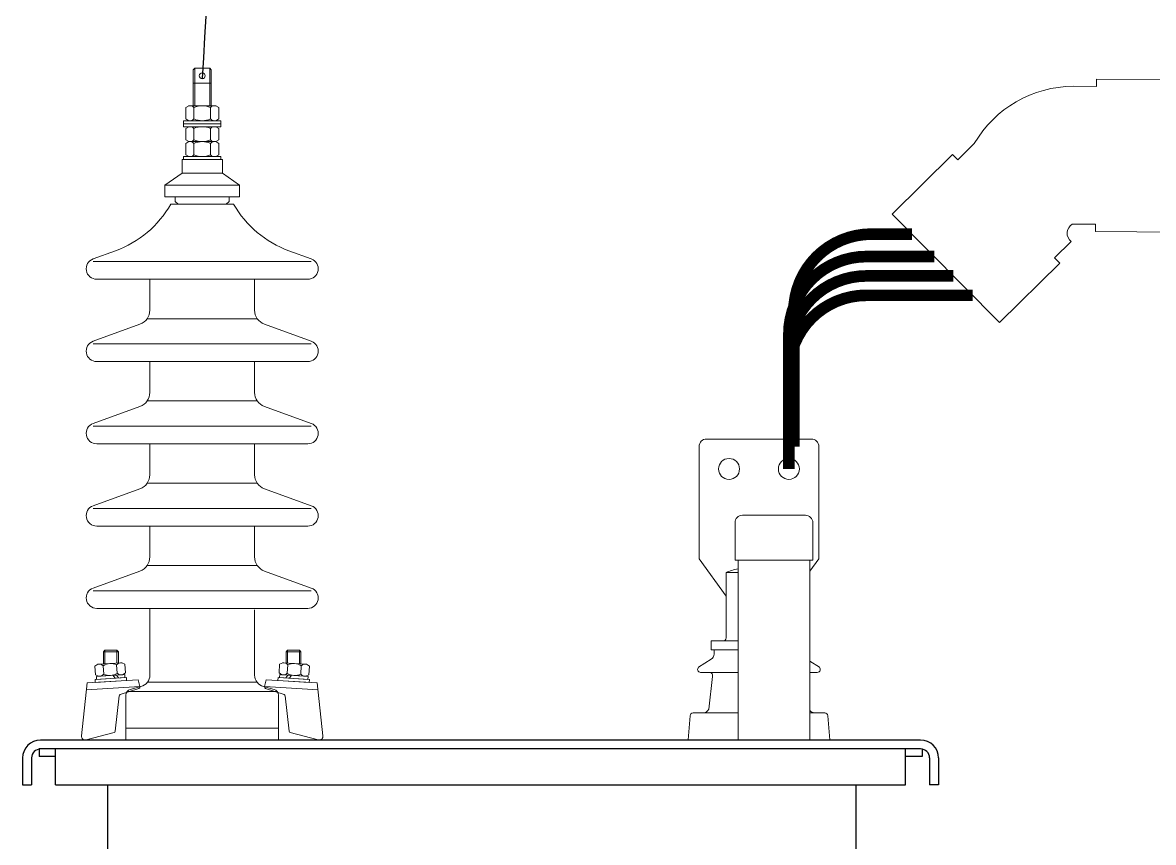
# Model space of a CAD drawing. Header units: millimetres. Extents: x -23083795 to 376618, y 113268 to 3804440.
# Drawn here: x 219277 to 220006, y 123326 to 123854 of the extents above; entities that cross this region are included whole.
import ezdxf

# ---------------------------------------------------------------- set-up
doc = ezdxf.new("R2010")
doc.units = ezdxf.units.MM
doc.header["$LTSCALE"] = 6
doc.layers.add('Co ban', color=3, linetype='Continuous', lineweight=13)

msp = doc.modelspace()

# ---------------------------------------------------------------- linework, layer by layer
at = {"color": 170, "lineweight": 9}
for p, q in [((219387.59233, 123824.86409, -1.36858), (219386.62754, 123823.89931, -1.36858)), ((219386.62754, 123823.89931, -1.36858), (219386.62754, 123800.74435, -1.36858)), ((219387.59233, 123824.86409, -1.36858), (219397.24023, 123824.86409, -1.36858)), ((219387.59233, 123824.86409, -1.36858), (219387.59233, 123800.74435, -1.36858)), ((219397.24023, 123824.86409, -1.36858), (219398.20501, 123823.89931, -1.36858)), ((219397.24023, 123824.86409, -1.36858), (219397.24023, 123800.74435, -1.36858)), ((219398.20501, 123823.89931, -1.36858), (219398.20501, 123800.74435, -1.36858)), ((219386.62754, 123815.2162, -1.36858), (219398.20501, 123815.2162, -1.36858)), ((219381.80359, 123799.63031, -1.36858), (219383.73317, 123800.74435, -1.36858)), ((219381.80359, 123792.2105, -1.36858), (219381.80359, 123799.63031, -1.36858)), ((219383.73317, 123800.74435, -1.36858), (219397.24023, 123800.74435, -1.36858)), ((219387.10993, 123799.63031, -1.36858), (219387.10993, 123792.2105, -1.36858)), ((219397.24023, 123800.74435, -1.36858), (219401.09938, 123800.74435, -1.36858)), ((219397.72262, 123799.63031, -1.36858), (219397.72262, 123792.2105, -1.36858)), ((219401.09938, 123800.74435, -1.36858), (219403.02896, 123799.63031, -1.36858)), ((219403.02896, 123799.63031, -1.36858), (219403.02896, 123792.2105, -1.36858)), ((219383.73317, 123791.09646, -1.36858), (219381.80359, 123792.2105, -1.36858)), ((219403.02896, 123792.2105, -1.36858), (219401.09938, 123791.09646, -1.36858)), ((219392.41628, 123791.09646, -1.36858), (219380.35641, 123791.09646, -1.36858)), ((219380.35641, 123791.09646, -1.36858), (219380.35641, 123789.16688, -1.36858)), ((219380.35641, 123787.2373, -1.36858), (219380.35641, 123789.16688, -1.36858)), ((219380.35641, 123789.16688, -1.36858), (219397.24023, 123789.16688, -1.36858)), ((219380.35641, 123789.16688, -1.36858), (219392.41628, 123789.16688, -1.36858)), ((219397.24023, 123787.2373, -1.36858), (219380.35641, 123787.2373, -1.36858)), ((219381.80359, 123786.12326, -1.36858), (219383.73317, 123787.2373, -1.36858)), ((219381.80359, 123778.70345, -1.36858), (219381.80359, 123786.12326, -1.36858)), ((219397.24023, 123791.09646, -1.36858), (219383.73317, 123791.09646, -1.36858)), ((219383.73317, 123787.2373, -1.36858), (219392.41628, 123787.2373, -1.36858)), ((219387.10993, 123786.12326, -1.36858), (219387.10993, 123778.70345, -1.36858)), ((219401.09938, 123791.09646, -1.36858), (219397.24023, 123791.09646, -1.36858)), ((219397.24023, 123789.16688, -1.36858), (219404.47615, 123789.16688, -1.36858)), ((219404.47615, 123787.2373, -1.36858), (219397.24023, 123787.2373, -1.36858)), ((219397.72262, 123786.12326, -1.36858), (219397.72262, 123778.70345, -1.36858)), ((219404.47615, 123791.09646, -1.36858), (219398.20501, 123791.09646, -1.36858)), ((219398.20501, 123789.16688, -1.36858), (219404.47615, 123789.16688, -1.36858)), ((219398.20501, 123787.2373, -1.36858), (219401.09938, 123787.2373, -1.36858)), ((219401.09938, 123787.2373, -1.36858), (219403.02896, 123786.12326, -1.36858)), ((219403.02896, 123786.12326, -1.36858), (219403.02896, 123778.70345, -1.36858)), ((219404.47615, 123789.16688, -1.36858), (219404.47615, 123791.09646, -1.36858)), ((219404.47615, 123789.16688, -1.36858), (219404.47615, 123787.2373, -1.36858)), ((219383.73317, 123777.5894, -1.36858), (219381.80359, 123778.70345, -1.36858)), ((219381.80359, 123776.47536, -1.36858), (219383.73317, 123777.5894, -1.36858)), ((219383.73317, 123777.5894, -1.36858), (219397.24023, 123777.5894, -1.36858)), ((219392.41628, 123777.5894, -1.36858), (219383.73317, 123777.5894, -1.36858)), ((219397.24023, 123777.5894, -1.36858), (219401.09938, 123777.5894, -1.36858)), ((219401.09938, 123777.5894, -1.36858), (219398.20501, 123777.5894, -1.36858)), ((219403.02896, 123778.70345, -1.36858), (219401.09938, 123777.5894, -1.36858)), ((219401.09938, 123777.5894, -1.36858), (219403.02896, 123776.47536, -1.36858)), ((219381.80359, 123769.05555, -1.36858), (219381.80359, 123776.47536, -1.36858)), ((219387.10993, 123776.47536, -1.36858), (219387.10993, 123769.05555, -1.36858)), ((219397.72262, 123776.47536, -1.36858), (219397.72262, 123769.05555, -1.36858)), ((219403.02896, 123776.47536, -1.36858), (219403.02896, 123769.05555, -1.36858)), ((219392.41628, 123766.01193, -1.36858), (219379.39162, 123766.01193, -1.36858)), ((219379.39162, 123766.01193, -1.36858), (219379.39162, 123757.32882, -1.36858)), ((219380.35641, 123766.01193, -1.36858), (219380.35641, 123767.94151, -1.36858)), ((219380.35641, 123767.94151, -1.36858), (219392.41628, 123767.94151, -1.36858)), ((219397.24023, 123766.01193, -1.36858), (219380.35641, 123766.01193, -1.36858)), ((219383.73317, 123767.94151, -1.36858), (219381.80359, 123769.05555, -1.36858)), ((219397.24023, 123767.94151, -1.36858), (219383.73317, 123767.94151, -1.36858)), ((219401.09938, 123767.94151, -1.36858), (219397.24023, 123767.94151, -1.36858)), ((219404.47615, 123766.01193, -1.36858), (219397.24023, 123766.01193, -1.36858)), ((219398.20501, 123767.94151, -1.36858), (219404.47615, 123767.94151, -1.36858)), ((219405.44094, 123766.01193, -1.36858), (219398.20501, 123766.01193, -1.36858)), ((219403.02896, 123769.05555, -1.36858), (219401.09938, 123767.94151, -1.36858)), ((219404.47615, 123767.94151, -1.36858), (219404.47615, 123766.01193, -1.36858)), ((219405.44094, 123766.01193, -1.36858), (219405.44094, 123757.32882, -1.36858)), ((219379.39162, 123757.32882, -1.36858), (219368.29654, 123749.61051, -1.36858)), ((219379.39162, 123757.32882, -1.36858), (219405.44094, 123757.32882, -1.36858)), ((219405.44094, 123757.32882, -1.36858), (219416.53602, 123749.61051, -1.36858)), ((219368.29654, 123749.61051, -1.36858), (219416.53602, 123749.61051, -1.36858)), ((219368.29654, 123749.61051, -1.36858), (219368.29654, 123741.89219, -1.36858)), ((219416.53602, 123749.61051, -1.36858), (219416.53602, 123741.89219, -1.36858)), ((219368.29654, 123741.89219, -1.36858), (219409.78249, 123741.89219, -1.36858)), ((219375.05006, 123738.99782, -1.36858), (219375.05006, 123741.89219, -1.36858)), ((219416.53602, 123741.89219, -1.36858), (219409.78249, 123741.89219, -1.36858)), ((219409.78249, 123738.99782, -1.36858), (219409.78249, 123741.89219, -1.36858)), ((219407.85291, 123737.30944, -1.36858), (219372.1557, 123737.30944, -1.36858)), ((219376.97964, 123737.30944, -1.36858), (219375.05006, 123738.99782, -1.36858)), ((219407.85291, 123737.30944, -1.36858), (219409.78249, 123738.99782, -1.36858)), ((219407.85291, 123737.30944, -1.36858), (219412.67686, 123737.30944, -1.36858)), ((219336.51324, 123707.17153, -1.36858), (219322.08877, 123701.92146, -1.36858)), ((219448.31932, 123707.17153, -1.36858), (219462.74379, 123701.92146, -1.36858)), ((219322.08877, 123700.20806, -1.36858), (219448.20712, 123700.20806, -1.36858)), ((219462.74379, 123700.20806, -1.36858), (219336.62544, 123700.20806, -1.36858)), ((219324.39861, 123688.82169, -1.36858), (219460.43394, 123688.82169, -1.36858)), ((219358.64864, 123668.92026, -1.36858), (219358.64864, 123688.82169, -1.36858)), ((219426.18391, 123668.92026, -1.36858), (219426.18391, 123688.82169, -1.36858)), ((219356.90384, 123663.38646, -1.36858), (219427.92872, 123663.38646, -1.36858)), ((219322.08877, 123648.85803, -1.36858), (219352.30052, 123659.85421, -1.36858)), ((219462.74379, 123648.85803, -1.36858), (219432.53203, 123659.85421, -1.36858)), ((219322.08877, 123647.14464, -1.36858), (219447.85336, 123647.14464, -1.36858)), ((219462.74379, 123647.14464, -1.36858), (219336.97919, 123647.14464, -1.36858)), ((219460.43394, 123635.75826, -1.36858), (219324.39861, 123635.75826, -1.36858)), ((219358.64864, 123615.85684, -1.36858), (219358.64864, 123635.75826, -1.36858)), ((219426.18391, 123615.85684, -1.36858), (219426.18391, 123635.75826, -1.36858)), ((219356.90384, 123610.32303, -1.36858), (219427.92872, 123610.32303, -1.36858)), ((219322.08877, 123595.7946, -1.36858), (219352.30052, 123606.79078, -1.36858)), ((219462.74379, 123595.7946, -1.36858), (219432.53203, 123606.79078, -1.36858)), ((219322.08877, 123594.08121, -1.36858), (219447.4996, 123594.08121, -1.36858)), ((219462.74379, 123594.08121, -1.36858), (219337.33295, 123594.08121, -1.36858)), ((219460.43394, 123582.69483, -1.36858), (219324.39861, 123582.69483, -1.36858)), ((219358.64864, 123562.79341, -1.36858), (219358.64864, 123582.69483, -1.36858)), ((219426.18391, 123562.79341, -1.36858), (219426.18391, 123582.69483, -1.36858)), ((219712.70813, 123580.95794, -1.36858), (219712.70813, 123508.59872, -1.36858)), ((219785.06735, 123585.78188, -1.36858), (219717.53208, 123585.78188, -1.36858)), ((219751.29971, 123585.78188, -1.36858), (219785.06735, 123585.78188, -1.36858)), ((219789.8913, 123580.95794, -1.36858), (219789.8913, 123508.59872, -1.36858)), ((219789.8913, 123536.57761, -1.36858), (219789.8913, 123580.95794, -1.36858)), ((219322.08877, 123542.73117, -1.36858), (219352.30052, 123553.72735, -1.36858)), ((219356.90384, 123557.2596, -1.36858), (219427.92872, 123557.2596, -1.36858)), ((219462.74379, 123542.73117, -1.36858), (219432.53203, 123553.72735, -1.36858)), ((219322.08877, 123541.01778, -1.36858), (219399.80407, 123541.01778, -1.36858)), ((219462.74379, 123541.01778, -1.36858), (219385.02849, 123541.01778, -1.36858)), ((219740.68703, 123536.57761, -1.36858), (219781.20819, 123536.57761, -1.36858)), ((219460.43394, 123529.63141, -1.36858), (219324.39861, 123529.63141, -1.36858)), ((219358.64864, 123509.72998, -1.36858), (219358.64864, 123529.63141, -1.36858)), ((219735.86308, 123507.63393, -1.36858), (219735.86308, 123531.75367, -1.36858)), ((219786.03214, 123507.63393, -1.36858), (219786.03214, 123531.75367, -1.36858)), ((219712.70813, 123508.59872, -1.36858), (219730.07434, 123484.47898, -1.36858)), ((219735.86308, 123507.63393, -1.36858), (219786.03214, 123507.63393, -1.36858)), ((219737.79266, 123391.85917, -1.36858), (219737.79266, 123507.63393, -1.36858)), ((219789.8913, 123508.59872, -1.36858), (219784.10256, 123500.5588, -1.36858)), ((219784.10256, 123391.85917, -1.36858), (219784.10256, 123507.63393, -1.36858)), ((219322.08877, 123489.66774, -1.36858), (219352.30052, 123500.66392, -1.36858)), ((219356.90384, 123504.19617, -1.36858), (219427.92872, 123504.19617, -1.36858)), ((219462.74379, 123489.66774, -1.36858), (219432.53203, 123500.66392, -1.36858)), ((219737.79266, 123499.74305, -1.36858), (219730.07434, 123499.74305, -1.36858)), ((219730.07434, 123457.46487, -1.36858), (219730.07434, 123499.74305, -1.36858)), ((219322.08877, 123487.95435, -1.36858), (219446.79209, 123487.95435, -1.36858)), ((219462.74379, 123487.95435, -1.36858), (219338.04046, 123487.95435, -1.36858)), ((219460.43394, 123476.56798, -1.36858), (219324.39861, 123476.56798, -1.36858)), ((219358.64864, 123433.56881, -1.36858), (219358.64864, 123476.56798, -1.36858)), ((219426.18391, 123433.56881, -1.36858), (219426.18391, 123475.60319, -1.36858)), ((219328.74016, 123448.59463, -1.36858), (219329.70495, 123449.55942, -1.36858)), ((219329.70495, 123449.55942, -1.36858), (219329.70495, 123440.80222, -1.36858)), ((219337.42327, 123449.55942, -1.36858), (219329.70495, 123449.55942, -1.36858)), ((219337.42327, 123449.55942, -1.36858), (219337.42327, 123441.28981, -1.36858)), ((219337.42327, 123449.55942, -1.36858), (219338.38806, 123448.59463, -1.36858)), ((219447.40928, 123449.55942, -1.36858), (219446.4445, 123448.59463, -1.36858)), ((219447.40928, 123449.55942, -1.36858), (219447.40928, 123441.28981, -1.36858)), ((219447.40928, 123449.55942, -1.36858), (219455.1276, 123449.55942, -1.36858)), ((219455.1276, 123449.55942, -1.36858), (219455.1276, 123440.80222, -1.36858)), ((219456.09239, 123448.59463, -1.36858), (219455.1276, 123449.55942, -1.36858)), ((219737.79266, 123455.53529, -1.36858), (219720.42645, 123455.53529, -1.36858)), ((219720.42645, 123449.74655, -1.36858), (219720.42645, 123455.53529, -1.36858)), ((219737.79266, 123449.74655, -1.36858), (219720.42645, 123449.74655, -1.36858)), ((219737.79266, 123449.74655, -1.36858), (219722.35602, 123449.74655, -1.36858)), ((219722.35602, 123449.74655, -1.36858), (219722.35602, 123447.05205, -1.36858)), ((219328.74016, 123440.74127, -1.36858), (219328.74016, 123448.59463, -1.36858)), ((219338.38806, 123448.59463, -1.36858), (219328.74016, 123448.59463, -1.36858)), ((219338.38806, 123441.35076, -1.36858), (219338.38806, 123448.59463, -1.36858)), ((219446.4445, 123441.35076, -1.36858), (219446.4445, 123448.59463, -1.36858)), ((219446.4445, 123448.59463, -1.36858), (219456.09239, 123448.59463, -1.36858)), ((219456.09239, 123440.74127, -1.36858), (219456.09239, 123448.59463, -1.36858)), ((219720.55452, 123443.78721, -1.36858), (219712.37494, 123438.63206, -1.36858)), ((219784.10256, 123442.49038, -1.36858), (219790.22448, 123438.63206, -1.36858)), ((219323.27572, 123439.2798, -1.36858), (219325.13122, 123440.51328, -1.36858)), ((219323.62186, 123433.80049, -1.36858), (219323.27572, 123439.2798, -1.36858)), ((219325.13122, 123440.51328, -1.36858), (219332.83418, 123440.9999, -1.36858)), ((219328.5715, 123439.61435, -1.36858), (219328.91765, 123434.13504, -1.36858)), ((219340.53714, 123441.48652, -1.36858), (219332.83418, 123440.9999, -1.36858)), ((219337.23734, 123440.1618, -1.36858), (219337.58348, 123434.68249, -1.36858)), ((219342.53312, 123440.49635, -1.36858), (219340.53714, 123441.48652, -1.36858)), ((219341.02376, 123433.78356, -1.36858), (219342.87927, 123435.01704, -1.36858)), ((219342.87927, 123435.01704, -1.36858), (219342.53312, 123440.49635, -1.36858)), ((219441.95329, 123435.01704, -1.36858), (219442.29943, 123440.49635, -1.36858)), ((219443.80879, 123433.78356, -1.36858), (219441.95329, 123435.01704, -1.36858)), ((219442.29943, 123440.49635, -1.36858), (219444.29541, 123441.48652, -1.36858)), ((219444.29541, 123441.48652, -1.36858), (219451.99837, 123440.9999, -1.36858)), ((219447.59522, 123440.1618, -1.36858), (219447.24907, 123434.68249, -1.36858)), ((219459.70133, 123440.51328, -1.36858), (219451.99837, 123440.9999, -1.36858)), ((219456.26105, 123439.61435, -1.36858), (219455.91491, 123434.13504, -1.36858)), ((219461.55684, 123439.2798, -1.36858), (219459.70133, 123440.51328, -1.36858)), ((219461.21069, 123433.80049, -1.36858), (219461.55684, 123439.2798, -1.36858)), ((219719.48633, 123435.27471, -1.36858), (219713.67292, 123435.27471, -1.36858)), ((219737.79266, 123435.27471, -1.36858), (219719.48633, 123435.27471, -1.36858)), ((219784.10256, 123435.27471, -1.36858), (219788.92651, 123435.27471, -1.36858)), ((219318.22122, 123428.4762, -1.36858), (219314.57748, 123394.33519, -1.36858)), ((219351.11604, 123430.55427, -1.36858), (219318.22122, 123428.4762, -1.36858)), ((219323.33232, 123430.73251, -1.36858), (219333.44246, 123431.3712, -1.36858)), ((219323.45397, 123428.80677, -1.36858), (219323.33232, 123430.73251, -1.36858)), ((219333.56411, 123429.44546, -1.36858), (219323.45397, 123428.80677, -1.36858)), ((219325.61784, 123432.81032, -1.36858), (219323.62186, 123433.80049, -1.36858)), ((219324.17301, 123432.72688, -1.36858), (219333.3208, 123433.29694, -1.36858)), ((219324.29467, 123430.80114, -1.36858), (219324.17301, 123432.72688, -1.36858)), ((219333.44246, 123431.3712, -1.36858), (219324.29467, 123430.80114, -1.36858)), ((219333.3208, 123433.29694, -1.36858), (219325.61784, 123432.81032, -1.36858)), ((219342.46844, 123433.86923, -1.36858), (219333.3208, 123433.29694, -1.36858)), ((219333.3208, 123433.29694, -1.36858), (219341.02376, 123433.78356, -1.36858)), ((219343.55259, 123432.00989, -1.36858), (219333.44246, 123431.3712, -1.36858)), ((219333.44246, 123431.3712, -1.36858), (219342.59009, 123431.94349, -1.36858)), ((219333.56411, 123429.44546, -1.36858), (219343.67425, 123430.08415, -1.36858)), ((219336.2266, 123431.54708, -1.36858), (219334.90136, 123433.39679, -1.36858)), ((219338.49753, 123431.69054, -1.36858), (219337.17228, 123433.54025, -1.36858)), ((219342.59009, 123431.94349, -1.36858), (219342.46844, 123433.86923, -1.36858)), ((219343.67425, 123430.08415, -1.36858), (219343.55259, 123432.00989, -1.36858)), ((219352.19045, 123426.1182, -1.36858), (219351.11604, 123430.55427, -1.36858)), ((219357.05368, 123428.8702, -1.36858), (219427.77888, 123428.8702, -1.36858)), ((219432.64211, 123426.1182, -1.36858), (219433.71651, 123430.55427, -1.36858)), ((219433.71651, 123430.55427, -1.36858), (219466.61133, 123428.4762, -1.36858)), ((219441.15831, 123430.08415, -1.36858), (219441.27996, 123432.00989, -1.36858)), ((219451.26844, 123429.44546, -1.36858), (219441.15831, 123430.08415, -1.36858)), ((219441.27996, 123432.00989, -1.36858), (219451.3901, 123431.3712, -1.36858)), ((219442.24246, 123431.94349, -1.36858), (219442.36412, 123433.86923, -1.36858)), ((219451.3901, 123431.3712, -1.36858), (219442.24246, 123431.94349, -1.36858)), ((219442.36412, 123433.86923, -1.36858), (219451.51175, 123433.29694, -1.36858)), ((219451.51175, 123433.29694, -1.36858), (219443.80879, 123433.78356, -1.36858)), ((219446.33503, 123431.69054, -1.36858), (219447.66027, 123433.54025, -1.36858)), ((219448.60595, 123431.54708, -1.36858), (219449.9312, 123433.39679, -1.36858)), ((219451.26844, 123429.44546, -1.36858), (219461.37858, 123428.80677, -1.36858)), ((219451.3901, 123431.3712, -1.36858), (219460.53789, 123430.80114, -1.36858)), ((219461.50023, 123430.73251, -1.36858), (219451.3901, 123431.3712, -1.36858)), ((219460.65954, 123432.72688, -1.36858), (219451.51175, 123433.29694, -1.36858)), ((219451.51175, 123433.29694, -1.36858), (219459.21471, 123432.81032, -1.36858)), ((219459.21471, 123432.81032, -1.36858), (219461.21069, 123433.80049, -1.36858)), ((219460.53789, 123430.80114, -1.36858), (219460.65954, 123432.72688, -1.36858)), ((219461.37858, 123428.80677, -1.36858), (219461.50023, 123430.73251, -1.36858)), ((219466.61133, 123428.4762, -1.36858), (219470.25508, 123394.33519, -1.36858)), ((219721.2733, 123432.6171, -1.36858), (219718.97926, 123411.6285, -1.36858)), ((219317.75379, 123424.09647, -1.36858), (219352.15378, 123426.26962, -1.36858)), ((219336.38436, 123397.28414, -1.36858), (219338.94196, 123420.13868, -1.36858)), ((219339.5928, 123420.9457, -1.36858), (219351.56073, 123424.97678, -1.36858)), ((219343.21201, 123399.39036, -1.36858), (219343.21201, 123420.54887, -1.36858)), ((219343.21201, 123420.54887, -1.36858), (219343.21201, 123420.54887, -1.36858)), ((219344.00949, 123422.89818, -1.36858), (219440.82306, 123422.89818, -1.36858)), ((219346.07234, 123424.27653, -1.36858), (219352.92797, 123426.11349, -1.36858)), ((219438.76021, 123424.27653, -1.36858), (219431.90458, 123426.11349, -1.36858)), ((219467.07876, 123424.09647, -1.36858), (219432.67878, 123426.26962, -1.36858)), ((219445.23976, 123420.9457, -1.36858), (219433.27182, 123424.97678, -1.36858)), ((219441.62055, 123399.39036, -1.36858), (219441.62055, 123420.54887, -1.36858)), ((219448.44819, 123397.28414, -1.36858), (219445.8906, 123420.13868, -1.36858)), ((219706.91939, 123407.29581, -1.36858), (219705.59963, 123391.85917, -1.36858)), ((219715.40532, 123409.22539, -1.36858), (219708.84897, 123409.22539, -1.36858)), ((219737.79266, 123409.22539, -1.36858), (219715.40532, 123409.22539, -1.36858)), ((219784.10256, 123409.22539, -1.36858), (219787.1941, 123409.22539, -1.36858)), ((219787.1941, 123409.22539, -1.36858), (219793.75046, 123409.22539, -1.36858)), ((219795.68003, 123407.29581, -1.36858), (219796.9998, 123391.85917, -1.36858)), ((219362.5078, 123399.39036, -1.36858), (219343.21201, 123399.39036, -1.36858)), ((219362.5078, 123399.39036, -1.36858), (219343.21201, 123399.39036, -1.36858)), ((219392.41628, 123399.39036, -1.36858), (219343.21201, 123399.39036, -1.36858)), ((219343.21201, 123399.39036, -1.36858), (219343.21201, 123391.67205, -1.36858)), ((219362.5078, 123399.39036, -1.36858), (219422.32475, 123399.39036, -1.36858)), ((219422.32475, 123399.39036, -1.36858), (219441.62055, 123399.39036, -1.36858)), ((219422.32475, 123399.39036, -1.36858), (219441.62055, 123399.39036, -1.36858)), ((219441.62055, 123399.39036, -1.36858), (219422.32475, 123399.39036, -1.36858)), ((219441.62055, 123399.39036, -1.36858), (219422.32475, 123399.39036, -1.36858)), ((219441.62055, 123391.67205, -1.36858), (219441.62055, 123399.39036, -1.36858)), ((219317.58404, 123391.74519, -1.36858), (219335.66884, 123396.45782, -1.36858)), ((219343.21201, 123391.67205, -1.36858), (219441.62055, 123391.67205, -1.36858)), ((219422.32475, 123391.67205, -1.36858), (219441.62055, 123391.67205, -1.36858)), ((219467.24851, 123391.74519, -1.36858), (219449.16371, 123396.45782, -1.36858))]:
    msp.add_line(p, q, dxfattribs=at)
at = {"color": 160, "lineweight": 9}
msp.add_line((219426.18391, 123509.72998, -1.36858), (219426.19999, 123529.63141, -1.36858), dxfattribs=at)
at = {"color": 7}
for p, q in [((219855.51529, 123391.67205, -1.36858), (219288.219, 123391.67205, -1.36858)), ((219287.25421, 123385.88331, -1.36858), (219287.25421, 123381.05936, -1.36858)), ((219287.25421, 123385.88331, -1.36858), (219287.25421, 123381.05936, -1.36858)), ((219287.25421, 123385.88331, -1.36858), (219287.25421, 123381.05936, -1.36858)), ((219287.25421, 123385.88331, -1.36858), (219287.25421, 123381.05936, -1.36858)), ((219287.25421, 123385.88331, -1.36858), (219287.25421, 123381.05936, -1.36858)), ((219287.25421, 123385.88331, -1.36858), (219287.25421, 123381.05936, -1.36858)), ((219287.25421, 123385.88331, -1.36858), (219287.25421, 123381.05936, -1.36858)), ((219855.51529, 123385.88331, -1.36858), (219287.25421, 123385.88331, -1.36858)), ((219297.8669, 123362.72836, -1.36858), (219297.8669, 123385.88331, -1.36858)), ((219845.86739, 123362.72836, -1.36858), (219845.86739, 123385.88331, -1.36858)), ((219856.48008, 123385.88331, -1.36858), (219856.48008, 123381.05936, -1.36858)), ((219856.48008, 123385.88331, -1.36858), (219856.48008, 123381.05936, -1.36858)), ((219856.48008, 123385.88331, -1.36858), (219856.48008, 123381.05936, -1.36858)), ((219856.48008, 123385.88331, -1.36858), (219856.48008, 123381.05936, -1.36858)), ((219856.48008, 123385.88331, -1.36858), (219856.48008, 123381.05936, -1.36858)), ((219856.48008, 123385.88331, -1.36858), (219856.48008, 123381.05936, -1.36858)), ((219856.48008, 123385.88331, -1.36858), (219856.48008, 123381.05936, -1.36858)), ((219856.48008, 123385.88331, -1.36858), (219856.48008, 123381.05936, -1.36858)), ((219276.64152, 123380.09457, -1.36858), (219276.64152, 123362.72836, -1.36858)), ((219282.43026, 123380.09457, -1.36858), (219282.43026, 123362.72836, -1.36858)), ((219297.8669, 123381.05936, -1.36858), (219287.25421, 123381.05936, -1.36858)), ((219856.48008, 123381.05936, -1.36858), (219845.86739, 123381.05936, -1.36858)), ((219861.30402, 123380.09457, -1.36858), (219861.30402, 123362.72836, -1.36858)), ((219867.09276, 123380.09457, -1.36858), (219867.09276, 123362.72836, -1.36858)), ((219276.64152, 123362.72836, -1.36858), (219282.43026, 123362.72836, -1.36858)), ((219297.8669, 123362.72836, -1.36858), (219845.86739, 123362.72836, -1.36858)), ((219331.41526, 123362.72836, -1.36858), (219331.41526, 122516.00918, -1.36858)), ((219813.81007, 123362.72836, -1.36858), (219813.81007, 122516.00918, -1.36858)), ((219867.09276, 123362.72836, -1.36858), (219861.30402, 123362.72836, -1.36858))]:
    msp.add_line(p, q, dxfattribs=at)
at = {"color": 7, "lineweight": 9}
for p, q in [((219438.24378, 123391.67205, -1.36858), (219346.58877, 123391.67205, -1.36858)), ((219405.92333, 123391.67205, -1.36858), (219359.61343, 123391.67205, -1.36858))]:
    msp.add_line(p, q, dxfattribs=at)
at = {"const_width": 7.5, "elevation": -1.36858}
for points in [[(219850.00277, 123717.94656), (219823.81701, 123717.94656, 0.414213562), (219773.81701, 123667.94656), (219773.81701, 123580.96049)], [(219864.28546, 123703.47215), (219820.59551, 123703.47215, 0.414213562), (219770.59551, 123653.47215), (219770.59551, 123566.48609)], [(219876.61989, 123690.97215), (219820.59551, 123690.97215, 0.414213562), (219770.59551, 123640.97215), (219770.59551, 123566.48609)], [(219888.95433, 123678.47215), (219820.59551, 123678.47215, 0.414213562), (219770.59551, 123628.47215), (219770.59551, 123566.48609)]]:
    msp.add_lwpolyline(points, format="xyb", dxfattribs=at)
at = {"color": 170, "lineweight": 9}
for centre, radius in [((219392.41628, 123820.04015, -1.36858), 1.92958), ((219732.00392, 123566.48609, -1.36858), 6.75353), ((219770.59551, 123566.48609, -1.36858), 6.75353)]:
    msp.add_circle(centre, radius, dxfattribs=at)
for centre, radius, start, end in [((219384.45676, 123797.02798, -1.36858), 3.71638, 44.44581535, 104.44579222), ((219392.41628, 123787.5499, -1.36858), 13.19445, 90, 113.71357173), ((219392.41628, 123787.5499, -1.36858), 13.19445, 66.28642827, 90), ((219400.37579, 123797.02798, -1.36858), 3.71638, 75.55420778, 135.55418465), ((219384.45676, 123794.81284, -1.36858), 3.71638, 255.55420778, 315.55418465), ((219392.41628, 123804.29091, -1.36858), 13.19445, 246.28642827, 270), ((219392.41628, 123804.29091, -1.36858), 13.19445, 270, 293.71357173), ((219400.37579, 123794.81284, -1.36858), 3.71638, 224.44581535, 284.44579222), ((219384.45676, 123783.52092, -1.36858), 3.71638, 44.44581535, 104.44579222), ((219392.41628, 123774.04285, -1.36858), 13.19445, 90, 113.71357173), ((219392.41628, 123774.04285, -1.36858), 13.19445, 66.28642827, 90), ((219400.37579, 123783.52092, -1.36858), 3.71638, 75.55420778, 135.55418465), ((219384.45676, 123781.30578, -1.36858), 3.71638, 255.55420778, 315.55418465), ((219384.45676, 123773.87302, -1.36858), 3.71638, 44.44581535, 104.44579222), ((219392.41628, 123790.78386, -1.36858), 13.19445, 246.28642827, 270), ((219392.41628, 123764.39495, -1.36858), 13.19445, 90, 113.71357173), ((219392.41628, 123790.78386, -1.36858), 13.19445, 270, 293.71357173), ((219392.41628, 123764.39495, -1.36858), 13.19445, 66.28642827, 90), ((219400.37579, 123781.30578, -1.36858), 3.71638, 224.44581535, 284.44579222), ((219400.37579, 123773.87302, -1.36858), 3.71638, 75.55420778, 135.55418465), ((219384.45676, 123771.65789, -1.36858), 3.71638, 255.55420778, 315.55418465), ((219392.41628, 123781.13596, -1.36858), 13.19445, 246.28642827, 270), ((219392.41628, 123781.13596, -1.36858), 13.19445, 270, 293.71357173), ((219400.37579, 123771.65789, -1.36858), 3.71638, 224.44581535, 284.44579222), ((219313.41481, 123770.63393, -1.36858), 67.53527, 290, 330.43317421), ((219471.41774, 123770.63393, -1.36858), 67.53527, 209.56682579, 250), ((219324.39861, 123695.57522, -1.36858), 6.75353, 110, 270), ((219460.43394, 123695.57522, -1.36858), 6.75353, 270, 70), ((219349.00075, 123668.92026, -1.36858), 9.6479, 290, 0), ((219435.83181, 123668.92026, -1.36858), 9.6479, 180, 250), ((219324.39861, 123642.51179, -1.36858), 6.75353, 110, 270), ((219460.43394, 123642.51179, -1.36858), 6.75353, 270, 70), ((219349.00075, 123615.85684, -1.36858), 9.6479, 290, 0), ((219435.83181, 123615.85684, -1.36858), 9.6479, 180, 250), ((219324.39861, 123589.44836, -1.36858), 6.75353, 110, 270), ((219460.43394, 123589.44836, -1.36858), 6.75353, 270, 70), ((219717.53208, 123580.95794, -1.36858), 4.82395, 90, 180), ((219785.06735, 123580.95794, -1.36858), 4.82395, 0, 90), ((219349.00075, 123562.79341, -1.36858), 9.6479, 290, 360), ((219435.83181, 123562.79341, -1.36858), 9.6479, 180, 250), ((219324.39861, 123536.38493, -1.36858), 6.75353, 110, 270), ((219460.43394, 123536.38493, -1.36858), 6.75353, 270, 70), ((219740.68703, 123531.75367, -1.36858), 4.82395, 90, 180), ((219781.20819, 123531.75367, -1.36858), 4.82395, 0, 90), ((219349.00075, 123509.72998, -1.36858), 9.6479, 290, 0), ((219435.83181, 123509.72998, -1.36858), 9.6479, 180, 250), ((219751.29971, 123445.88739, -1.36858), 57.88738, 103.49339882, 111.51018827), ((219324.39861, 123483.3215, -1.36858), 6.75353, 110, 270), ((219460.43394, 123483.3215, -1.36858), 6.75353, 270, 70), ((219728.14476, 123457.46487, -1.36858), 1.92958, 270, 0), ((219718.49687, 123447.05205, -1.36858), 3.85916, 302.22104509, 0), ((219326.08768, 123436.84992, -1.36858), 3.71638, 48.06055643, 108.0605333), ((219333.41689, 123431.9573, -1.36858), 9.06136, 65.06858574, 122.32563279), ((219332.76092, 123442.34098, -1.36858), 9.06136, 244.90384937, 302.16089642), ((219340.0493, 123437.73192, -1.36858), 3.71638, 79.16894886, 139.16892573), ((219340.0673, 123437.44693, -1.36858), 3.71638, 228.06055643, 288.0605333), ((219444.76525, 123437.44693, -1.36858), 3.71638, 251.9394667, 311.93944357), ((219444.78325, 123437.73192, -1.36858), 3.71638, 40.83107427, 100.83105114), ((219452.07163, 123442.34098, -1.36858), 9.06136, 237.83910358, 295.09615063), ((219451.41567, 123431.9573, -1.36858), 9.06136, 57.67436721, 114.93141426), ((219458.74487, 123436.84992, -1.36858), 3.71638, 71.9394667, 131.93944357), ((219713.67292, 123437.20428, -1.36858), 1.92958, 132.27368901, 270), ((219719.48633, 123433.34513, -1.36858), 1.92958, 337.83365418, 90), ((219788.92651, 123437.20428, -1.36858), 1.92958, 270, 47.72631099), ((219326.10569, 123436.56493, -1.36858), 3.71638, 259.16894886, 319.16892573), ((219350.93032, 123433.56881, -1.36858), 7.71832, 285, 0), ((219433.90223, 123433.56881, -1.36858), 7.71832, 180, 255), ((219433.90223, 123433.56881, -1.36858), 7.71832, 180, 255), ((219458.72687, 123436.56493, -1.36858), 3.71638, 220.83107427, 280.83105114), ((219339.90076, 123420.03138, -1.36858), 0.96479, 108.61474112, 173.61474111), ((219347.07117, 123420.54887, -1.36858), 3.85916, 105, 180), ((219351.25277, 123425.8911, -1.36858), 0.96479, 288.61474109, 13.61474109), ((219433.57978, 123425.8911, -1.36858), 0.96479, 166.38525891, 251.38525891), ((219437.76139, 123420.54887, -1.36858), 3.85916, 360, 75), ((219444.93179, 123420.03138, -1.36858), 0.96479, 6.38525889, 71.38525888), ((219708.84897, 123407.29581, -1.36858), 1.92958, 90, 180), ((219715.40532, 123413.08454, -1.36858), 3.85916, 270, 337.83365418), ((219787.1941, 123413.08454, -1.36858), 3.85916, 216.765458, 270), ((219793.75046, 123407.29581, -1.36858), 1.92958, 0, 90), ((219316.97583, 123394.07922, -1.36858), 2.41197, 173.90808867, 284.60560808), ((219335.42556, 123397.39143, -1.36858), 0.96479, 284.6056081, 353.61474109), ((219449.407, 123397.39143, -1.36858), 0.96479, 186.38525891, 255.3943919), ((219467.85672, 123394.07922, -1.36858), 2.41197, 255.39439192, 6.09191133)]:
    msp.add_arc(centre, radius, start, end, dxfattribs=at)
at = {"color": 7}
for centre, radius, start, end in [((219288.219, 123380.09457, -1.36858), 11.57748, 90, 180), ((219855.51529, 123380.09457, -1.36858), 11.57748, 0, 90), ((219288.219, 123380.09457, -1.36858), 5.78874, 90, 180), ((219855.51529, 123380.09457, -1.36858), 5.78874, 0, 90)]:
    msp.add_arc(centre, radius, start, end, dxfattribs=at)
at = {"color": 1}
msp.add_open_spline([(220626.69551, 126642.45871, -1.36858), (220620.90492, 126548.626, -1.36858), (220607.75588, 126335.55429, -1.36858), (220420.26681, 126006.27218, -1.36858), (220105.37628, 125768.52715, -1.36858), (219952.80386, 125471.57743, -1.36858), (219973.50172, 125148.99991, -1.36858), (219781.14996, 124748.55628, -1.36858), (219421.54051, 124334.63616, -1.36858), (219400.41606, 123960.08663, -1.36858), (219392.42703, 123818.43624, -1.36858)], degree=3, knots=[0, 0, 0, 0, 5.595702933, 12.706506622, 21.767396554, 29.322896717, 31.186601245, 41.008819934, 54.693952935, 63.01731741, 63.01731741, 63.01731741, 63.01731741], dxfattribs=at)
at = {"layer": 'Co ban'}
for p, q in [((219968.9223, 123813.18196, -1.36858), (219953.87994, 123813.28224, -1.36858)), ((219968.9535, 123817.86093, -1.36858), (219968.9223, 123813.18196, -1.36858)), ((220023.54147, 123817.49701, -1.36858), (219968.9535, 123817.86093, -1.36858)), ((219890.12179, 123776.42648, -1.36858), (219879.41433, 123765.86084, -1.36858)), ((219876.12785, 123769.19142, -1.36858), (219837.27099, 123730.84922, -1.36858)), ((219879.41433, 123765.86084, -1.36858), (219876.12785, 123769.19142, -1.36858)), ((219837.27099, 123730.84922, -1.36858), (219906.28695, 123660.90688, -1.36858)), ((219953.28727, 123724.38182, -1.36858), (219968.32963, 123724.28154, -1.36858)), ((219968.32963, 123724.28154, -1.36858), (219968.29844, 123719.60257, -1.36858)), ((219968.29844, 123719.60257, -1.36858), (220022.88642, 123719.23865, -1.36858)), ((219941.85734, 123702.57966, -1.36858), (219952.5648, 123713.14531, -1.36858)), ((219906.28695, 123660.90688, -1.36858), (219945.14381, 123699.24908, -1.36858)), ((219945.14381, 123699.24908, -1.36858), (219941.85734, 123702.57966, -1.36858))]:
    msp.add_line(p, q, dxfattribs=at)
for centre, radius, start, end in [((219954.41451, 123738.7808, -1.36858), 74.50336, 90.4111029, 149.64950682), ((219956.77334, 123718.51619, -1.36858), 6.82336, 120.72394752, 231.91831837)]:
    msp.add_arc(centre, radius, start, end, dxfattribs=at)

doc.saveas('drawing.dxf')
